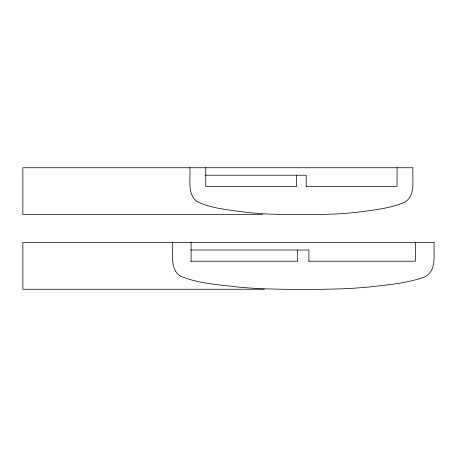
<?xml version="1.0" encoding="UTF-8"?>
<svg xmlns="http://www.w3.org/2000/svg" width="457" height="457" viewBox="0 0 457 457"><rect width="100%" height="100%" fill="white"/><g stroke="black" fill="none" stroke-linecap="round" stroke-linejoin="round"><path stroke-width="0.69" d="M205.079 175.22L306.196 175.22L306.196 186.433M306.116 186.433L397.07 186.433L397.07 167.742M262.678 214.476L22.85 214.476L22.85 167.742L413.008 167.742C411.843 179.018 416.441 195.516 404.462 202.348C389.741 208.523 373.552 210.049 357.871 212.185A524.865 447.58 -90 0 1 335.187 214.013C312.685 214.836 290.138 214.836 267.642 214.019A524.865 447.58 90 0 1 244.958 212.185C228.694 209.729 211.431 208.786 196.539 201.263C186.833 193.265 190.94 178.664 189.815 167.742M190.855 250.002L308.892 250.002L308.892 261.215M190.78 261.215L297.673 261.215L297.673 250.002M308.743 261.215L415.453 261.215L415.453 242.524M264.363 289.258L22.85 289.258L22.85 242.524L434.15 242.524C433.225 253.966 437.418 271.355 424.125 277.131C406.616 283.369 387.827 284.82 369.484 286.967A524.865 524.865 0 0 1 342.887 288.795C316.495 289.618 290.069 289.612 263.678 288.795A524.865 524.865 0 0 1 237.074 286.967C218.058 284.483 198.127 283.671 180.304 276.039C169.376 268.876 173.454 253.492 172.415 242.524M296.627 175.22L296.627 186.433L205.759 186.433L205.759 167.742M191.112 242.524L191.112 261.215"/></g></svg>
